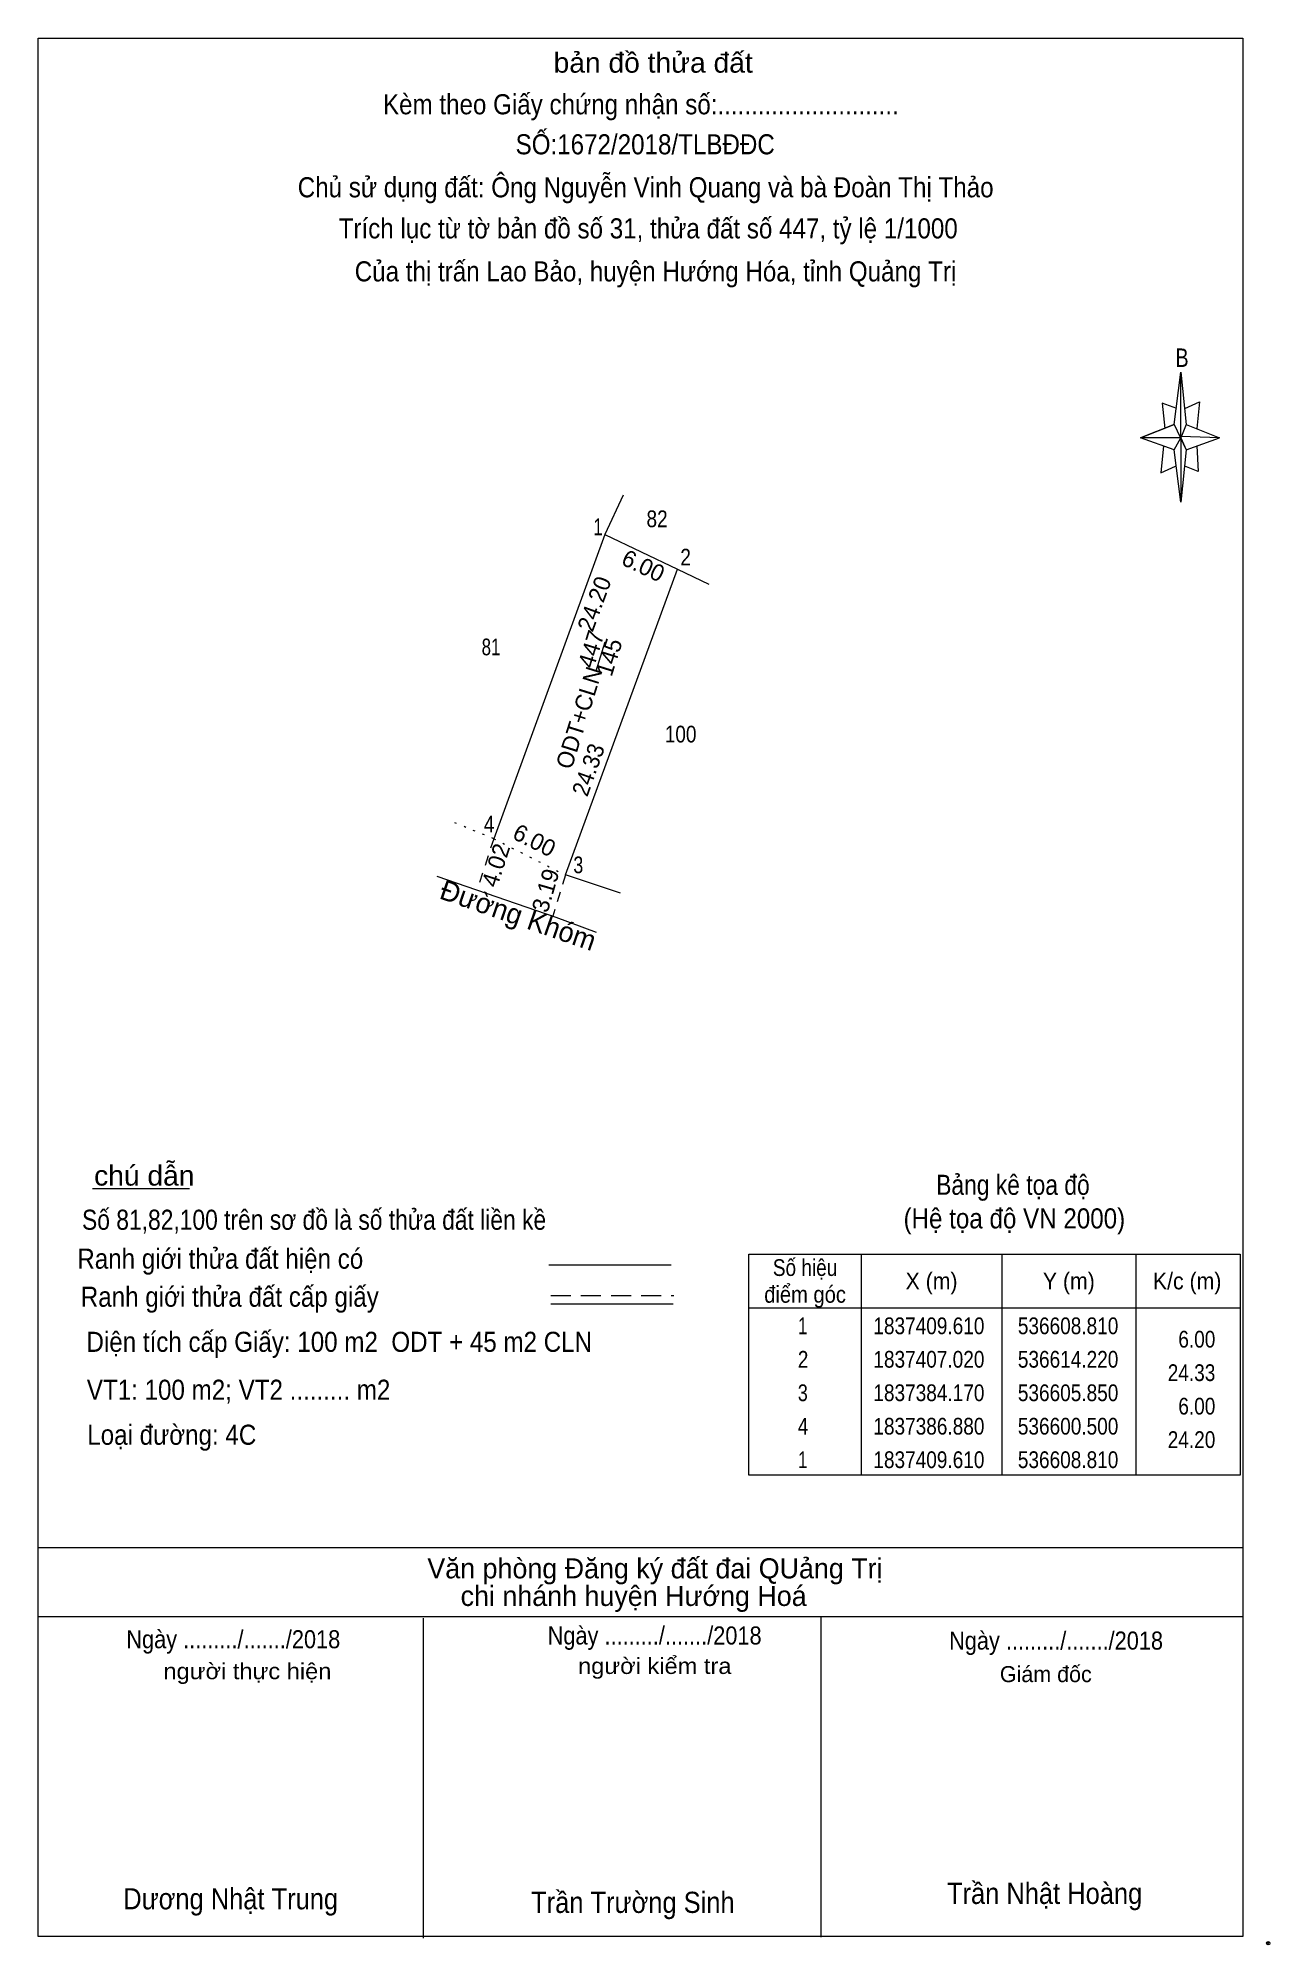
# Model space of a CAD drawing. Header units: metres. Extents: x 536566 to 536658, y 1837304 to 1837447.
import ezdxf
from ezdxf.enums import TextEntityAlignment as Align

# ---------------------------------------------------------------- set-up
doc = ezdxf.new("R2010")
doc.units = ezdxf.units.M
doc.header["$LTSCALE"] = 0.5
doc.header["$PDMODE"] = 32
doc.header["$PDSIZE"] = 0.25
for name, pattern in [('DOTTED', [1.5, 0.3, -1.2]), ('MEDIUM_DASHED', [4.5, 3, -1.5]), ('SHORT_DASHED', [2.7, 1.5, -1.2])]:
    doc.linetypes.add(name, pattern=pattern)
for name, color, linetype, lineweight in [('10', 7, 'Continuous', 13), ('17', 7, 'Continuous', 13), ('5', 7, 'Continuous', 13), ('6', 7, 'Continuous', 13), ('63', 7, 'Continuous', 13), ('8', 7, 'SHORT_DASHED', 13)]:
    doc.layers.add(name, color=color, linetype=linetype, lineweight=lineweight)

msp = doc.modelspace()

# ---------------------------------------------------------------- linework, layer by layer
at = {"layer": '10'}
for p, q in [((536610.16, 1837412.53), (536608.81, 1837409.61)), ((536608.81, 1837409.61), (536600.5, 1837386.88)), ((536605.85, 1837384.17), (536614.22, 1837407.02)), ((536614.22, 1837407.02), (536616.58, 1837405.89)), ((536596.26, 1837384.09), (536605.13, 1837381.02)), ((536609.96, 1837382.82), (536605.85, 1837384.17)), ((536605.13, 1837381.02), (536608.16, 1837379.9))]:
    msp.add_line(p, q, dxfattribs=at)
at = {"layer": '17'}
msp.add_line((536570.52, 1837360.76), (536577.76, 1837360.76), dxfattribs=at)
for points in [[(536595.24, 1837304.75), (536595.24, 1837304.88), (536595.26, 1837328.66)], [(536624.95, 1837304.82), (536624.95, 1837304.88), (536624.97, 1837328.73)]]:
    msp.add_lwpolyline(points, dxfattribs=at)
at = {"layer": '5'}
for p, q in [((536566.46, 1837304.88), (536566.46, 1837446.68)), ((536651.33, 1837417.82), (536651.83, 1837421.72)), ((536652.23, 1837417.82), (536654.73, 1837416.82)), ((536651.33, 1837415.92), (536648.83, 1837416.82)), ((536652.23, 1837415.92), (536651.83, 1837412.02)), ((536653.03, 1837416.22), (536653.13, 1837414.32)), ((536653.13, 1837414.32), (536652.13, 1837414.72))]:
    msp.add_line(p, q, dxfattribs=at)
for points in [[(536566.46, 1837446.68), (536656.46, 1837446.68), (536656.46, 1837304.88)], [(536651.53, 1837419.02), (536650.43, 1837419.42), (536650.63, 1837417.52)], [(536652.13, 1837419.02), (536653.23, 1837419.52), (536653.03, 1837417.52)], [(536651.83, 1837416.82), (536651.33, 1837417.82), (536648.83, 1837416.82)], [(536651.83, 1837416.82), (536652.23, 1837415.92), (536654.73, 1837416.82)], [(536650.53, 1837416.22), (536650.33, 1837414.22), (536651.43, 1837414.72)]]:
    msp.add_lwpolyline(points, dxfattribs=at)
for points in [[(536651.83, 1837421.72), (536652.23, 1837417.82), (536651.83, 1837416.82)], [(536651.83, 1837416.82), (536648.83, 1837416.82), (536651.33, 1837417.82), (536652.23, 1837415.92), (536654.73, 1837416.82), (536651.83, 1837416.92)], [(536651.83, 1837416.82), (536651.83, 1837412.02), (536651.33, 1837415.92)]]:
    msp.add_lwpolyline(points, close=True, dxfattribs=at)
at = {"layer": '6'}
for p, q in [((536604.62, 1837355.06), (536613.76, 1837355.06)), ((536604.76, 1837352.13), (536613.9, 1837352.13)), ((536566.46, 1837333.94), (536656.46, 1837333.94)), ((536566.46, 1837328.78), (536656.46, 1837328.78)), ((536656.46, 1837304.88), (536566.46, 1837304.88))]:
    msp.add_line(p, q, dxfattribs=at)
at = {"layer": '6', "linetype": 'MEDIUM_DASHED'}
msp.add_line((536604.76, 1837352.75), (536613.96, 1837352.75), dxfattribs=at)
at = {"layer": '6'}
msp.add_point((536658.36, 1837304.38), dxfattribs=at)
at = {"layer": '63'}
for p, q in [((536627.96, 1837355.84), (536627.96, 1837339.34)), ((536638.46, 1837355.84), (536638.46, 1837339.34)), ((536648.46, 1837355.84), (536648.46, 1837339.34)), ((536619.56, 1837351.84), (536656.26, 1837351.84))]:
    msp.add_line(p, q, dxfattribs=at)
msp.add_lwpolyline([(536619.56, 1837355.84), (536656.26, 1837355.84), (536656.26, 1837339.34), (536619.56, 1837339.34)], close=True, dxfattribs=at)
at = {"layer": '8', "linetype": 'Continuous'}
for p, q in [((536608.81, 1837409.61), (536614.22, 1837407.02)), ((536608.15, 1837399.42), (536608.83, 1837401.58))]:
    msp.add_line(p, q, dxfattribs=at)
at = {"layer": '8', "linetype": 'DOTTED'}
for q in [(536597.58, 1837388.07), (536605.85, 1837384.17)]:
    msp.add_line((536600.5, 1837386.88), q, dxfattribs=at)
at = {"layer": '8'}
for p, q in [((536600.5, 1837386.88), (536599.26, 1837383.06)), ((536605.85, 1837384.17), (536604.91, 1837381.1))]:
    msp.add_line(p, q, dxfattribs=at)

# ---------------------------------------------------------------- texts
at = {"layer": '5'}
for s, height, width, p in [('bản đồ thửa đất', 1.5, 1.05, (536612.41, 1837444.1)), ('Kèm theo Giấy chứng nhận số:...........................', 1.5, 0.9, (536611.49, 1837440.99)), ('SỐ:1672/2018/TLBĐĐC', 1.5, 0.9, (536611.815, 1837438)), ('Chủ sử dụng đất: Ông Nguyễn Vinh Quang và bà Đoàn Thị Thảo', 1.5, 0.9, (536611.85, 1837434.79)), ('Trích lục từ tờ bản đồ số 31, thửa đất số 447, tỷ lệ 1/1000 ', 1.5, 0.9, (536612.29, 1837431.72)), ('Của thị trấn Lao Bảo, huyện Hướng Hóa, tỉnh Quảng Trị', 1.5, 0.9, (536612.585, 1837428.51)), ('B', 1.378, 0.8, (536651.92, 1837422.12))]:
    msp.add_text(s, height=height, dxfattribs=dict(at, width=width)).set_placement(p, align=Align.CENTER)
at = {"layer": '6'}
for s, height, width, p in [('chú dẫn', 1.5, 1.05, (536574.39, 1837360.97)), ('Bảng kê tọa độ', 1.5, 0.85, (536639.29, 1837360.28)), ('(Hệ tọa độ VN 2000)', 1.5, 0.9, (536639.395, 1837357.77)), ('Ranh giới thửa đất hiện có ', 1.5, 0.9, (536580.32, 1837354.76)), ('Ranh giới thửa đất cấp giấy', 1.5, 0.9, (536580.78, 1837351.92)), ('Ngày ........./......./2018', 1.35, 0.9, (536612.52, 1837326.69)), ('Ngày ........./......./2018', 1.35, 0.9, (536581.04, 1837326.41)), ('Ngày ........./......./2018', 1.35, 0.9, (536642.51, 1837326.31)), ('người thực hiện', 1.2, 1.1, (536582.095, 1837324.1)), ('người kiểm tra', 1.2, 1.1, (536612.53, 1837324.49)), ('Dương Nhật Trung', 1.58, 0.9, (536580.845, 1837306.91)), ('Trần Trường Sinh', 1.58, 0.9, (536610.895, 1837306.64)), ('Trần Nhật Hoàng', 1.58, 0.9, (536641.655, 1837307.31))]:
    msp.add_text(s, height=height, dxfattribs=dict(at, width=width)).set_placement(p, align=Align.CENTER)
for s, width, p in [('Số 81,82,100 trên sơ đồ là số thửa đất liền kề', 0.85, (536569.74, 1837357.67)), ('Diện tích cấp Giấy: 100 m2  ODT + 45 m2 CLN', 0.9, (536570.07, 1837348.55)), ('VT1: 100 m2; VT2 ......... m2', 0.9, (536570.1, 1837344.97)), ('Loại đường: 4C', 0.9, (536570.13, 1837341.61))]:
    msp.add_text(s, height=1.5, dxfattribs=dict(at, width=width)).set_placement(p)
for s, height, p in [(' Văn phòng Đăng ký đất đai QUảng Trị', 1.5, (536612.265, 1837331.63)), ('chi nhánh huyện Hướng Hoá', 1.5, (536610.95, 1837329.57)), ('Giám đốc', 1.2, (536641.745, 1837323.88))]:
    msp.add_text(s, height=height, dxfattribs=at).set_placement(p, align=Align.CENTER)
at = {"layer": '63'}
for s, width, p in [(' 1', 0.75, (536608.64, 1837409.55)), (' 2', 0.85, (536615.23, 1837407.29)), (' 4', 0.85, (536600.55, 1837387.35)), (' 3', 0.8, (536607.19, 1837384.3)), ('6.00', 0.85, (536654.41, 1837348.87)), ('24.33', 0.85, (536654.41, 1837346.37)), ('6.00', 0.85, (536654.41, 1837343.87)), ('24.20', 0.85, (536654.41, 1837341.37))]:
    msp.add_text(s, height=1.25, dxfattribs=dict(at, width=width)).set_placement(p, align=Align.RIGHT)
for s, rotation, p in [('6.00', 334.418, (536611.4051, 1837406.7051)), ('24.20', 69.918, (536608.6021, 1837404.2104)), ('6.00', 333.104, (536603.2573, 1837386.2002))]:
    msp.add_text(s, height=1.25, rotation=rotation, dxfattribs=at).set_placement(p, align=Align.CENTER)
at = {"layer": '63', "width": 0.95}
msp.add_text('24.33', height=1.25, rotation=70.33, dxfattribs=at).set_placement((536608.1555, 1837391.8196), align=Align.CENTER)
at = {"layer": '63'}
for s, width, p in [('Số hiệu', 0.85, (536623.76, 1837354.22)), ('X (m)', 0.95, (536633.21, 1837353.22)), ('Y (m)', 0.95, (536643.465, 1837353.22)), ('K/c (m)', 0.95, (536652.305, 1837353.22)), ('điểm góc', 0.9, (536623.76, 1837352.22)), (' 1', 0.75, (536623.41, 1837349.87)), ('1837409.610', 0.85, (536633.01, 1837349.87)), ('536608.810', 0.85, (536643.41, 1837349.87)), (' 2', 0.85, (536623.415, 1837347.37)), ('1837407.020', 0.85, (536633.01, 1837347.37)), ('536614.220', 0.85, (536643.41, 1837347.37)), (' 3', 0.8, (536623.405, 1837344.87)), ('1837384.170', 0.85, (536633.01, 1837344.87)), ('536605.850', 0.85, (536643.41, 1837344.87)), (' 4', 0.85, (536623.41, 1837342.37)), ('1837386.880', 0.85, (536633.01, 1837342.37)), ('536600.500', 0.85, (536643.41, 1837342.37)), (' 1', 0.75, (536623.41, 1837339.87)), ('1837409.610', 0.85, (536633.01, 1837339.87)), ('536608.810', 0.85, (536643.41, 1837339.87))]:
    msp.add_text(s, height=1.25, dxfattribs=dict(at, width=width)).set_placement(p, align=Align.CENTER)
at = {"layer": '8'}
for s, width, p in [(' 82', 0.85, (536612.505, 1837410.15)), ('81', 0.75, (536600.295, 1837400.58)), ('100', 0.85, (536614.46, 1837394.07))]:
    msp.add_text(s, height=1.25, dxfattribs=dict(at, width=width)).set_placement(p, align=Align.CENTER)
for s, height, rotation, p in [('447', 1.25, 72.603, (536608.3699, 1837400.8581)), ('145', 1.25, 72.603, (536609.7199, 1837400.2581)), ('ODT+CLN', 1.25, 72.603, (536607.475, 1837395.7281)), ('4.02', 1.25, 72.016, (536601.2457, 1837384.707)), ('Đường Khóm', 1.5, 340.909, (536602.0847, 1837380.4575)), ('3.19', 1.25, 73.783, (536604.9693, 1837382.8405))]:
    msp.add_text(s, height=height, rotation=rotation, dxfattribs=at).set_placement(p, align=Align.CENTER)

doc.saveas('drawing.dxf')
